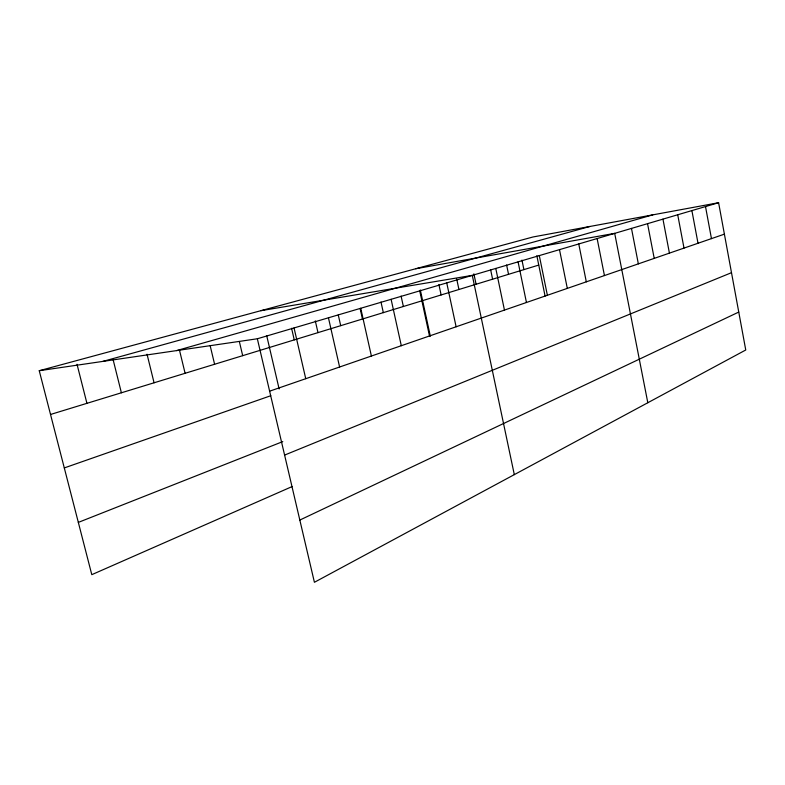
<?xml version="1.0" encoding="UTF-8"?>
<svg xmlns="http://www.w3.org/2000/svg" width="785" height="785" viewBox="0 0 785 785"><rect width="100%" height="100%" fill="white"/><g stroke="black" fill="none" stroke-linecap="round" stroke-linejoin="round"><path stroke-width="1.18" d="M299.831 520.062L738.754 312.067M292.079 486.582L91.796 574.669L39.25 370.716L533.025 236.972L718.599 202.716L745.75 349.992L314.412 582.284L257.343 338.767L39.25 370.716M284.602 455.084L731.492 272.689M78.333 522.398L282.777 441.602M64.301 467.929L270.786 395.718M269.618 391.175L724.388 234.156M50.525 414.47L538.755 265.075M257.343 338.767L718.599 202.716M176.537 350.61L652.806 214.855M102.904 361.394L589.878 226.472M415.716 268.745L614.694 233.361L647.811 402.734M260.875 310.693L472.285 275.368L514.312 474.631M77.018 364.279L86.929 403.333M113.099 359.579L121.39 392.785M147.04 354.221L154.066 382.786M179.461 350.071L185.103 373.287M210.135 345.577L214.599 364.26M239.356 341.553L242.693 355.674M266.684 335.607L279.136 388.967M294.051 327.944L305.748 378.704M291.578 328.277L294.257 339.885M315.305 320.888L317.984 332.634M328.444 317.797L339.601 367.017M338.276 314.971L340.7 325.677M360.737 308.269L371.393 356.037M360.119 308.525L362.464 319.024M380.98 301.98L383.335 312.636M401.086 296.063L403.372 306.503M391.107 299.311L401.302 345.704M420.318 289.989L430.337 336.225M419.73 290.872L429.493 335.97M446.743 282.904L456.114 326.786M438.893 284.523L441.131 294.944M456.684 278.871L458.94 289.498M473.885 273.818L476.083 284.248M495.777 268.441L504.451 310.095M490.635 269.726L492.607 279.195M506.61 265.016L508.543 274.318M521.956 260.09L523.909 269.618M518.08 261.856L526.45 302.5M539.305 255.596L547.38 295.268M536.842 255.704L545.084 296.102M559.499 249.64L567.31 288.389M578.761 243.958L586.307 281.835M597.13 238.542L604.44 275.564M631.483 228.415L638.352 263.868M647.546 223.666L654.219 258.383M662.952 219.133L669.419 253.133M677.72 214.776L684.01 248.099M705.509 206.573L711.455 238.62M691.889 210.596L698.012 243.262"/></g></svg>
